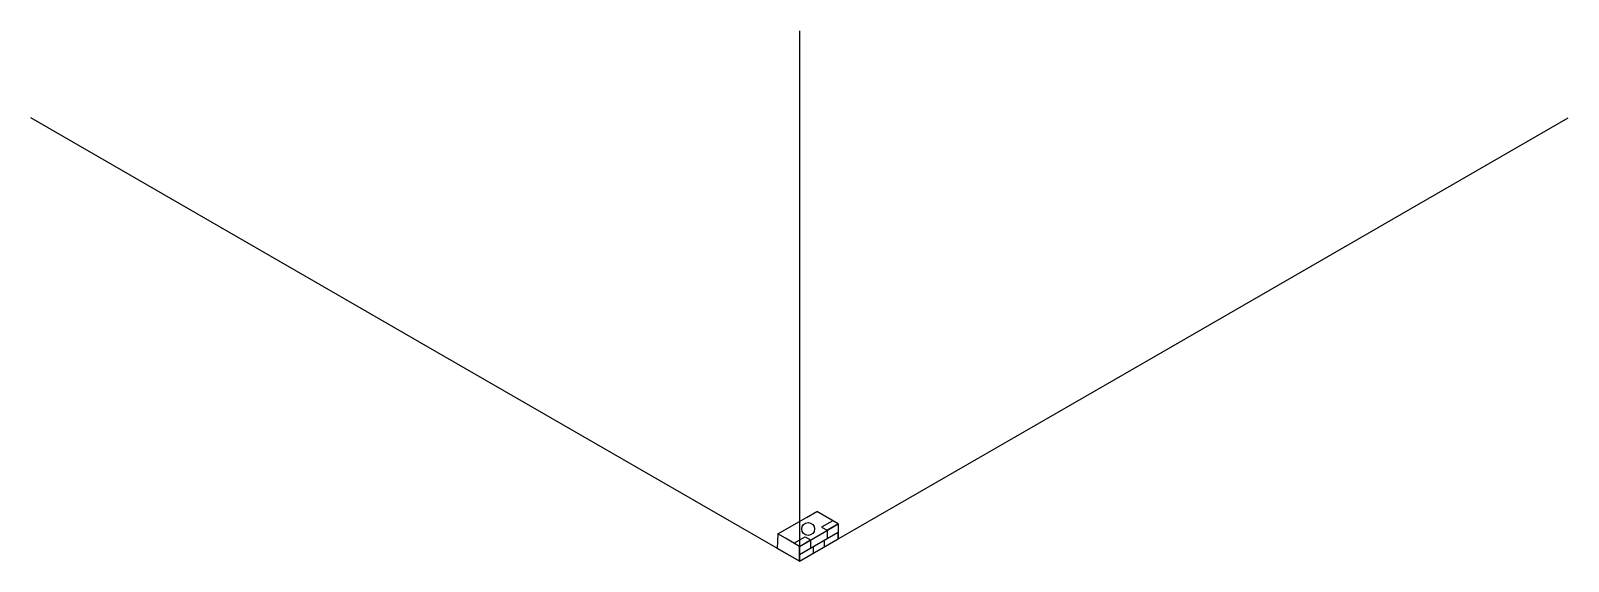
# Model space of a CAD drawing. Header units: millimetres. Extents: x -39 to 2841, y 1399 to 2393.
import ezdxf

# ---------------------------------------------------------------- set-up
doc = ezdxf.new("R2010")
doc.units = ezdxf.units.MM
doc.linetypes.add('HIDDEN', pattern=[9.525, 6.35, -3.175])

msp = doc.modelspace()

# ---------------------------------------------------------------- linework, layer by layer
for p, q in [((1400.7, 2393.4), (1400.7, 1399.1)), ((737.7, 1781.9), (-39.3, 2230.5)), ((2063.7, 1781.9), (2840.6, 2230.5)), ((1400.7, 1399.1), (737.7, 1781.9)), ((1400.7, 1399.1), (2063.7, 1781.9))]:
    msp.add_line(p, q)
at = {"color": 3}
for p, q in [((1360.4, 1450.4), (1413.6, 1481.1)), ((1413.6, 1481.1), (1433.2, 1492.4)), ((1473.4, 1469.1), (1433.2, 1492.4)), ((1446.9, 1453.8), (1473.4, 1469.1)), ((1473.4, 1469.1), (1473.4, 1441.1)), ((1360.4, 1450.4), (1359.1, 1423.1)), ((1374.6, 1442.2), (1360.4, 1450.4)), ((1400.7, 1427.1), (1374.6, 1442.2)), ((1400.7, 1427.1), (1446.9, 1453.8))]:
    msp.add_line(p, q, dxfattribs=at)
at = {"color": 6}
for p, q in [((1463, 1475.1), (1442.2, 1463.1)), ((1473.4, 1469.1), (1452.6, 1457.1)), ((1473.4, 1469.1), (1463, 1475.1)), ((1473.4, 1469.1), (1473.4, 1453.1)), ((1390.3, 1433.1), (1411.1, 1445.1)), ((1473.4, 1453.1), (1400.7, 1411.1)), ((1400.7, 1399.1), (1473.4, 1441.1)), ((1411.1, 1445.1), (1421.5, 1439.1)), ((1442.2, 1463.1), (1452.6, 1457.1)), ((1452.6, 1457.1), (1452.6, 1441.1)), ((1473.4, 1441.1), (1473.4, 1453.1)), ((1400.7, 1399.1), (1359.1, 1423.1)), ((1400.7, 1427.1), (1390.3, 1433.1)), ((1400.7, 1427.1), (1421.5, 1439.1)), ((1400.7, 1399.1), (1400.7, 1427.1)), ((1421.5, 1439.1), (1421.5, 1423.1))]:
    msp.add_line(p, q, dxfattribs=at)
at = {"color": 3, "linetype": 'HIDDEN', "ltscale": 0.2}
for p, q in [((1426.7, 1414.1), (1426.7, 1426.1)), ((1447.4, 1426.1), (1447.4, 1438.1))]:
    msp.add_line(p, q, dxfattribs=at)
at = {"color": 6}
msp.add_circle((1416.9, 1459.7), 12, dxfattribs=at)

doc.saveas('drawing.dxf')
